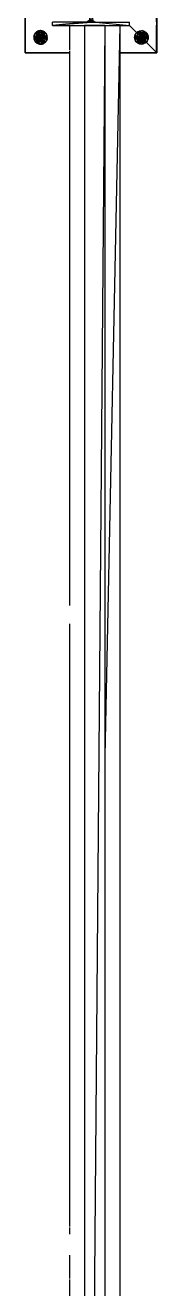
# Model space of a CAD drawing. Header units: millimetres. Extents: x -107267 to 109426, y -98906 to 83910.
# Drawn here: x 55228 to 55488, y -15166 to -12661 of the extents above; entities that cross this region are included whole.
import ezdxf

# ---------------------------------------------------------------- set-up
doc = ezdxf.new("R2010")
doc.units = ezdxf.units.MM
doc.layers.add('Top (Plan) View-000-CHÃO', color=254, linetype='Continuous')

# ---------------------------------------------------------------- blocks, each defined once
blk = doc.blocks.new('*U44')
at = {"layer": 'Top (Plan) View-000-CHÃO', "color": 0, "linetype": 'ByBlock', "lineweight": -2}
for p, q in [((154350.5, 148541.2), (154350.5, 143693.2)), ((154390.7, 148541.2), (154350.5, 143693.2)), ((154390.7, 148541.2), (154350.5, 148541.2)), ((154390.7, 148541.2), (154390.7, 143693.2))]:
    blk.add_line(p, q, dxfattribs=at)
blk = doc.blocks.new('*U72')
at = {"layer": 'Top (Plan) View-000-CHÃO', "color": 0, "linetype": 'ByBlock', "lineweight": -2}
for p, q in [((154250.2, 148519.9), (154250, 148518.1)), ((154250, 148518.1), (154250, 148516.3)), ((154252.4, 148517.2), (154250, 148518.1)), ((154252.4, 148517.2), (154250, 148516.3)), ((154250, 148516.3), (154250.2, 148514.5)), ((154250.7, 148521.6), (154250.2, 148519.9)), ((154252.4, 148517.2), (154250.2, 148519.9)), ((154252.4, 148517.2), (154250.2, 148514.5)), ((154250.2, 148514.5), (154250.7, 148512.8)), ((154251.4, 148523.3), (154250.7, 148521.6)), ((154252.4, 148517.2), (154250.7, 148521.6)), ((154252.4, 148517.2), (154250.7, 148512.8)), ((154250.7, 148512.8), (154251.4, 148511.1)), ((154257.9, 148526.7), (154251.4, 148523.3)), ((154252.3, 148524.8), (154251.4, 148523.3)), ((154252.4, 148517.2), (154251.4, 148523.3)), ((154252.4, 148517.2), (154251.4, 148511.1)), ((154251.4, 148511.1), (154252.3, 148509.6)), ((154257.9, 148507.7), (154251.4, 148511.1)), ((154257.9, 148526.7), (154252.3, 148524.8)), ((154253.4, 148526.3), (154252.3, 148524.8)), ((154252.3, 148509.6), (154253.4, 148508.1)), ((154257.9, 148507.7), (154252.3, 148509.6)), ((154257.9, 148526.7), (154252.4, 148517.2)), ((154252.4, 148517.2), (154257.9, 148520.2)), ((154252.4, 148517.2), (154257.4, 148519.1)), ((154252.4, 148517.2), (154257.1, 148518)), ((154252.4, 148517.2), (154257.1, 148516.7)), ((154252.4, 148517.2), (154257.3, 148515.6)), ((154252.4, 148517.2), (154257.7, 148514.4)), ((154252.4, 148517.2), (154258.3, 148513.4)), ((154257.9, 148507.7), (154252.4, 148517.2)), ((154254.7, 148527.5), (154253.4, 148526.3)), ((154257.9, 148526.7), (154253.4, 148526.3)), ((154256.2, 148528.6), (154254.7, 148527.5)), ((154257.9, 148526.7), (154254.7, 148527.5)), ((154257.8, 148529.4), (154256.2, 148528.6)), ((154257.9, 148526.7), (154256.2, 148528.6)), ((154257.1, 148518), (154257.2, 148518.3)), ((154257.1, 148517.9), (154257.1, 148518)), ((154257.1, 148516.7), (154257.1, 148517)), ((154257.1, 148516.7), (154257.1, 148516.7)), ((154257.3, 148515.4), (154257.3, 148515.6)), ((154257.3, 148515.6), (154257.3, 148515.6)), ((154257.4, 148519.1), (154257.5, 148519.4)), ((154257.4, 148519), (154257.4, 148519.1)), ((154257.7, 148514.4), (154257.7, 148514.5)), ((154257.9, 148514.2), (154257.7, 148514.4)), ((154259.4, 148530.1), (154257.8, 148529.4)), ((154257.9, 148526.7), (154257.8, 148529.4)), ((154257.8, 148520.1), (154257.9, 148520.2)), ((154257.9, 148526.7), (154263, 148530.7)), ((154257.9, 148526.7), (154261.2, 148530.5)), ((154257.9, 148526.7), (154259.4, 148530.1)), ((154268.9, 148526.7), (154257.9, 148526.7)), ((154257.9, 148526.7), (154263.9, 148523.5)), ((154257.9, 148526.7), (154262.7, 148523.5)), ((154257.9, 148526.7), (154261.5, 148523.2)), ((154257.9, 148526.7), (154260.4, 148522.8)), ((154257.9, 148526.7), (154259.4, 148522.1)), ((154257.9, 148526.7), (154258.5, 148521.2)), ((154257.9, 148526.7), (154257.9, 148520.2)), ((154257.9, 148520.2), (154258, 148520.4)), ((154257.9, 148507.7), (154258.3, 148513.4)), ((154257.9, 148507.7), (154259.2, 148512.5)), ((154257.9, 148507.7), (154260.1, 148511.8)), ((154257.9, 148507.7), (154261.2, 148511.2)), ((154257.9, 148507.7), (154262.4, 148510.9)), ((154257.9, 148507.7), (154263.6, 148510.8)), ((154258.3, 148513.4), (154258.3, 148513.5)), ((154258.6, 148513.2), (154258.3, 148513.4)), ((154258.4, 148521), (154258.5, 148521.2)), ((154258.5, 148521.2), (154258.7, 148521.4)), ((154259.2, 148512.5), (154259, 148512.6)), ((154259.2, 148521.9), (154259.4, 148522.1)), ((154259.4, 148512.3), (154259.2, 148512.5)), ((154261.2, 148530.5), (154259.4, 148530.1)), ((154259.4, 148522.1), (154259.5, 148522.2)), ((154260.1, 148511.8), (154259.9, 148511.9)), ((154260.1, 148522.6), (154260.4, 148522.8)), ((154260.3, 148511.7), (154260.1, 148511.8)), ((154260.4, 148522.8), (154260.5, 148522.8)), ((154261.2, 148511.2), (154261, 148511.4)), ((154263, 148530.7), (154261.2, 148530.5)), ((154261.4, 148511.2), (154261.2, 148511.2)), ((154261.3, 148523.2), (154261.5, 148523.2)), ((154261.5, 148523.2), (154261.5, 148523.3)), ((154262.4, 148510.9), (154262.1, 148511)), ((154262.5, 148510.9), (154262.4, 148510.9)), ((154262.7, 148523.5), (154262.7, 148523.5)), ((154262.7, 148523.5), (154262.9, 148523.5)), ((154264.8, 148530.6), (154263, 148530.7)), ((154268.9, 148526.7), (154263, 148530.7)), ((154263.6, 148510.8), (154263.3, 148510.9)), ((154263.6, 148510.9), (154263.6, 148510.8)), ((154268.9, 148507.7), (154263.6, 148510.8)), ((154263.8, 148523.5), (154263.9, 148523.5)), ((154268.9, 148526.7), (154263.9, 148523.5)), ((154263.9, 148523.5), (154264.2, 148523.5)), ((154266.6, 148530.3), (154264.8, 148530.6)), ((154268.9, 148526.7), (154264.8, 148530.6)), ((154264.8, 148511), (154264.8, 148511)), ((154264.8, 148511), (154264.8, 148511)), ((154268.9, 148507.7), (154264.8, 148511)), ((154264.9, 148523.4), (154265.1, 148523.3)), ((154268.9, 148526.7), (154265.1, 148523.3)), ((154265.1, 148523.3), (154265.4, 148523.2)), ((154266.2, 148511.5), (154265.9, 148511.4)), ((154265.9, 148511.4), (154265.9, 148511.3)), ((154268.9, 148507.7), (154265.9, 148511.4)), ((154266, 148523), (154266.2, 148522.9)), ((154268.9, 148526.7), (154266.2, 148522.9)), ((154266.2, 148522.9), (154266.4, 148522.8)), ((154268.3, 148529.8), (154266.6, 148530.3)), ((154268.9, 148526.7), (154266.6, 148530.3)), ((154267, 148511.9), (154266.9, 148511.9)), ((154267, 148522.4), (154267.2, 148522.3)), ((154267.2, 148512.1), (154267, 148511.9)), ((154268.9, 148507.7), (154267, 148511.9)), ((154268.9, 148526.7), (154267.2, 148522.3)), ((154267.2, 148522.3), (154267.4, 148522.1)), ((154267.9, 148512.7), (154267.8, 148512.6)), ((154267.9, 148521.7), (154268.1, 148521.5)), ((154268.1, 148512.9), (154267.9, 148512.7)), ((154268.9, 148507.7), (154267.9, 148512.7)), ((154268.9, 148526.7), (154268.1, 148521.5)), ((154268.1, 148521.5), (154268.2, 148521.3)), ((154269.9, 148529), (154268.3, 148529.8)), ((154268.9, 148526.7), (154268.3, 148529.8)), ((154268.7, 148513.6), (154268.5, 148513.5)), ((154268.7, 148520.7), (154268.9, 148520.5)), ((154274.4, 148517.2), (154268.7, 148513.6)), ((154268.7, 148513.6), (154268.8, 148513.8)), ((154268.9, 148507.7), (154268.7, 148513.6)), ((154268.9, 148526.7), (154269.9, 148529)), ((154268.9, 148526.7), (154271.4, 148528.1)), ((154268.9, 148526.7), (154272.8, 148526.9)), ((154274.4, 148517.2), (154268.9, 148526.7)), ((154268.9, 148526.7), (154268.9, 148520.5)), ((154268.9, 148526.7), (154274, 148525.6)), ((154268.9, 148526.7), (154275.1, 148524.1)), ((154268.9, 148520.5), (154268.9, 148520.4)), ((154274.4, 148517.2), (154268.9, 148520.5)), ((154274.4, 148517.2), (154268.9, 148507.7)), ((154268.9, 148507.7), (154275.1, 148510.3)), ((154269.1, 148514.5), (154269.3, 148514.7)), ((154269.3, 148519.6), (154269.4, 148519.4)), ((154274.4, 148517.2), (154269.3, 148514.7)), ((154269.3, 148514.9), (154269.3, 148514.7)), ((154269.4, 148519.4), (154269.4, 148519.4)), ((154274.4, 148517.2), (154269.4, 148519.4)), ((154269.6, 148515.8), (154269.5, 148515.6)), ((154274.4, 148517.2), (154269.6, 148515.8)), ((154269.7, 148516), (154269.6, 148515.8)), ((154269.7, 148518.3), (154269.7, 148518.2)), ((154269.7, 148518.2), (154269.7, 148518.2)), ((154274.4, 148517.2), (154269.7, 148518.2)), ((154269.8, 148517), (154269.7, 148516.8)), ((154274.4, 148517.2), (154269.8, 148517)), ((154269.8, 148517.1), (154269.8, 148517)), ((154271.4, 148528.1), (154269.9, 148529)), ((154272.8, 148526.9), (154271.4, 148528.1)), ((154274, 148525.6), (154272.8, 148526.9)), ((154275.1, 148524.1), (154274, 148525.6)), ((154274, 148508.8), (154275.1, 148510.3)), ((154274.4, 148517.2), (154275.1, 148524.1)), ((154274.4, 148517.2), (154275.9, 148522.5)), ((154274.4, 148517.2), (154276.5, 148520.8)), ((154274.4, 148517.2), (154276.8, 148519)), ((154274.4, 148517.2), (154276.5, 148513.6)), ((154274.4, 148517.2), (154275.9, 148511.9)), ((154274.4, 148517.2), (154275.1, 148510.3)), ((154274.4, 148517.2), (154276.9, 148517.2)), ((154274.4, 148517.2), (154276.8, 148515.4)), ((154275.9, 148522.5), (154275.1, 148524.1)), ((154275.1, 148510.3), (154275.9, 148511.9)), ((154276.5, 148520.8), (154275.9, 148522.5)), ((154276.5, 148513.6), (154275.9, 148511.9)), ((154276.8, 148519), (154276.5, 148520.8)), ((154276.5, 148513.6), (154276.8, 148515.4)), ((154276.9, 148517.2), (154276.8, 148519)), ((154276.8, 148515.4), (154276.9, 148517.2)), ((154253.4, 148508.1), (154254.7, 148506.9)), ((154257.9, 148507.7), (154253.4, 148508.1)), ((154257.9, 148507.7), (154254.7, 148506.9)), ((154254.7, 148506.9), (154256.2, 148505.8)), ((154257.9, 148507.7), (154256.2, 148505.8)), ((154256.2, 148505.8), (154257.8, 148505)), ((154257.9, 148507.7), (154257.8, 148505)), ((154257.8, 148505), (154259.4, 148504.3)), ((154268.9, 148507.7), (154257.9, 148507.7)), ((154257.9, 148507.7), (154263, 148503.7)), ((154257.9, 148507.7), (154261.2, 148503.9)), ((154257.9, 148507.7), (154259.4, 148504.3)), ((154259.4, 148504.3), (154261.2, 148503.9)), ((154261.2, 148503.9), (154263, 148503.7)), ((154268.9, 148507.7), (154263, 148503.7)), ((154263, 148503.7), (154264.8, 148503.8)), ((154268.9, 148507.7), (154264.8, 148503.8)), ((154264.8, 148503.8), (154266.6, 148504.1)), ((154268.9, 148507.7), (154266.6, 148504.1)), ((154266.6, 148504.1), (154268.3, 148504.6)), ((154268.9, 148507.7), (154268.3, 148504.6)), ((154268.3, 148504.6), (154269.9, 148505.4)), ((154268.9, 148507.7), (154274, 148508.8)), ((154268.9, 148507.7), (154272.8, 148507.5)), ((154268.9, 148507.7), (154271.4, 148506.3)), ((154268.9, 148507.7), (154269.9, 148505.4)), ((154269.9, 148505.4), (154271.4, 148506.3)), ((154271.4, 148506.3), (154272.8, 148507.5)), ((154272.8, 148507.5), (154274, 148508.8))]:
    blk.add_line(p, q, dxfattribs=at)
blk = doc.blocks.new('*U73')
at = {"layer": 'Top (Plan) View-000-CHÃO', "color": 0, "linetype": 'ByBlock', "lineweight": -2}
for p, q in [((154257.1, 148517.7), (154257.3, 148518.8)), ((154257.3, 148518.8), (154257.1, 148516.7)), ((154257.1, 148517.7), (154257.1, 148517.8)), ((154257.1, 148517.7), (154257.1, 148516.7)), ((154257.1, 148517.7), (154257.1, 148517.7)), ((154257.1, 148516.7), (154257.3, 148515.6)), ((154257.1, 148516.7), (154257.1, 148516.6)), ((154257.1, 148516.7), (154257.1, 148516.7)), ((154257.3, 148518.8), (154257.6, 148519.8)), ((154257.3, 148515.6), (154257.6, 148519.8)), ((154257.3, 148518.8), (154257.3, 148518.8)), ((154257.3, 148518.8), (154257.3, 148518.8)), ((154257.3, 148518.8), (154257.3, 148515.6)), ((154257.3, 148515.6), (154257.6, 148514.6)), ((154257.3, 148515.6), (154257.3, 148515.6)), ((154257.3, 148515.6), (154257.3, 148515.5)), ((154257.3, 148515.6), (154257.3, 148515.6)), ((154257.6, 148519.8), (154258.2, 148520.8)), ((154257.6, 148514.6), (154258.2, 148520.8)), ((154257.6, 148519.8), (154257.6, 148519.8)), ((154257.6, 148519.8), (154257.7, 148519.8)), ((154257.6, 148519.8), (154257.6, 148514.6)), ((154257.6, 148514.6), (154258.2, 148513.6)), ((154257.6, 148514.6), (154257.7, 148514.6)), ((154257.6, 148514.6), (154257.6, 148514.6)), ((154258.2, 148513.6), (154263.7, 148523.5)), ((154258.2, 148513.6), (154262.6, 148523.5)), ((154258.2, 148513.6), (154264.8, 148523.4)), ((154258.2, 148513.6), (154261.6, 148523.3)), ((154258.2, 148513.6), (154265.8, 148523.1)), ((154258.2, 148513.6), (154260.6, 148522.9)), ((154258.2, 148513.6), (154266.8, 148522.6)), ((154258.2, 148513.6), (154259.7, 148522.3)), ((154258.2, 148513.6), (154267.6, 148522)), ((154258.2, 148520.8), (154258.9, 148521.6)), ((154258.2, 148513.6), (154258.9, 148521.6)), ((154258.2, 148513.6), (154268.4, 148521.2)), ((154258.2, 148520.8), (154258.2, 148520.7)), ((154258.2, 148520.8), (154258.2, 148520.8)), ((154258.2, 148520.8), (154258.2, 148513.6)), ((154258.2, 148513.6), (154269, 148520.3)), ((154258.2, 148513.6), (154269.4, 148519.3)), ((154258.2, 148513.6), (154269.7, 148518.3)), ((154258.2, 148513.6), (154269.8, 148517.2)), ((154258.2, 148513.6), (154269.7, 148516.1)), ((154258.2, 148513.6), (154269.4, 148515.1)), ((154258.2, 148513.6), (154269, 148514.1)), ((154258.2, 148513.6), (154258.2, 148513.7)), ((154258.2, 148513.6), (154258.9, 148512.8)), ((154258.2, 148513.6), (154258.2, 148513.6)), ((154258.2, 148513.6), (154268.4, 148513.2)), ((154258.9, 148521.6), (154258.8, 148521.6)), ((154258.9, 148512.8), (154258.8, 148512.8)), ((154258.9, 148521.6), (154259.7, 148522.3)), ((154258.9, 148521.6), (154258.9, 148521.6)), ((154268.4, 148513.2), (154258.9, 148512.8)), ((154258.9, 148512.8), (154259.7, 148512.1)), ((154258.9, 148512.8), (154258.9, 148512.8)), ((154258.9, 148512.8), (154267.6, 148512.4)), ((154259.7, 148522.3), (154259.6, 148522.3)), ((154259.7, 148512.1), (154259.6, 148512.1)), ((154259.7, 148522.3), (154260.6, 148522.9)), ((154259.7, 148522.3), (154259.7, 148522.3)), ((154267.6, 148512.4), (154259.7, 148512.1)), ((154259.7, 148512.1), (154260.6, 148511.5)), ((154259.7, 148512.1), (154259.7, 148512.1)), ((154259.7, 148512.1), (154266.8, 148511.8)), ((154260.6, 148522.9), (154261.6, 148523.3)), ((154260.6, 148522.9), (154260.6, 148522.9)), ((154260.6, 148522.9), (154260.6, 148522.9)), ((154266.8, 148511.8), (154260.6, 148511.5)), ((154260.6, 148511.5), (154261.6, 148511.1)), ((154260.6, 148511.5), (154260.6, 148511.5)), ((154260.6, 148511.5), (154260.6, 148511.5)), ((154260.6, 148511.5), (154265.8, 148511.3)), ((154261.6, 148523.3), (154261.5, 148523.3)), ((154261.5, 148523.3), (154261.5, 148523.2)), ((154261.6, 148511.1), (154261.5, 148511.1)), ((154261.6, 148523.3), (154262.6, 148523.5)), ((154261.6, 148523.3), (154261.6, 148523.3)), ((154265.8, 148511.3), (154261.6, 148511.1)), ((154261.6, 148511.1), (154262.6, 148510.9)), ((154261.6, 148511.1), (154261.6, 148511.1)), ((154261.6, 148511.1), (154264.8, 148511)), ((154262.6, 148523.5), (154262.6, 148523.5)), ((154262.6, 148523.5), (154262.7, 148523.5)), ((154262.6, 148523.5), (154263.7, 148523.5)), ((154264.8, 148511), (154262.6, 148510.9)), ((154262.6, 148510.9), (154263.7, 148510.9)), ((154262.6, 148510.9), (154262.7, 148510.9)), ((154262.6, 148510.9), (154262.6, 148510.9)), ((154262.7, 148523.5), (154262.7, 148523.5)), ((154263.7, 148523.5), (154263.7, 148523.5)), ((154263.7, 148523.5), (154263.7, 148523.5)), ((154263.7, 148523.5), (154264.8, 148523.4)), ((154264.8, 148511), (154263.7, 148510.9)), ((154263.7, 148510.9), (154263.7, 148510.9)), ((154263.7, 148510.9), (154263.7, 148510.9)), ((154264.8, 148523.4), (154264.7, 148523.4)), ((154264.8, 148511), (154264.7, 148511)), ((154264.8, 148523.4), (154264.8, 148523.4)), ((154264.8, 148523.4), (154265.8, 148523.1)), ((154265.8, 148511.3), (154264.8, 148511)), ((154264.8, 148511), (154264.8, 148511)), ((154265.8, 148523.1), (154265.8, 148523.1)), ((154265.8, 148523.1), (154265.8, 148523.1)), ((154265.8, 148523.1), (154266.8, 148522.6)), ((154266.8, 148511.8), (154265.8, 148511.3)), ((154265.8, 148511.3), (154265.8, 148511.3)), ((154265.8, 148511.3), (154265.8, 148511.3)), ((154266.8, 148522.6), (154266.7, 148522.6)), ((154266.8, 148511.8), (154266.7, 148511.8)), ((154266.8, 148522.6), (154266.8, 148522.6)), ((154266.8, 148522.6), (154267.6, 148522)), ((154267.6, 148512.4), (154266.8, 148511.8)), ((154266.8, 148511.8), (154266.8, 148511.8)), ((154267.6, 148522), (154267.6, 148522)), ((154267.7, 148521.9), (154267.6, 148522)), ((154267.6, 148522), (154268.4, 148521.2)), ((154268.4, 148513.2), (154267.6, 148512.4)), ((154267.6, 148512.4), (154267.7, 148512.4)), ((154267.6, 148512.4), (154267.6, 148512.4)), ((154268.4, 148521.2), (154268.4, 148521.2)), ((154268.4, 148521.2), (154268.4, 148521.2)), ((154268.4, 148521.2), (154269, 148520.3)), ((154269, 148514.1), (154268.4, 148513.2)), ((154268.4, 148513.2), (154268.4, 148513.2)), ((154268.4, 148513.2), (154268.4, 148513.2)), ((154269, 148520.3), (154269, 148520.3)), ((154269, 148520.3), (154269, 148520.3)), ((154269, 148520.3), (154269.4, 148519.3)), ((154269.4, 148515.1), (154269, 148514.1)), ((154269, 148514.1), (154269, 148514.1)), ((154269, 148514.1), (154269, 148514.1)), ((154269.4, 148519.3), (154269.4, 148519.3)), ((154269.4, 148519.3), (154269.4, 148519.3)), ((154269.4, 148519.3), (154269.7, 148518.3)), ((154269.7, 148516.1), (154269.4, 148515.1)), ((154269.4, 148515.1), (154269.4, 148515.1)), ((154269.4, 148515.1), (154269.4, 148515.1)), ((154269.7, 148518.3), (154269.7, 148518.3)), ((154269.7, 148518.2), (154269.7, 148518.3)), ((154269.7, 148518.3), (154269.8, 148517.2)), ((154269.8, 148517.2), (154269.7, 148516.1)), ((154269.7, 148516.2), (154269.7, 148516.1)), ((154269.7, 148516.1), (154269.7, 148516.1)), ((154269.8, 148517.2), (154269.8, 148517.2)), ((154269.8, 148517.2), (154269.8, 148517.2))]:
    blk.add_line(p, q, dxfattribs=at)
blk = doc.blocks.new('*U76')
at = {"layer": 'Top (Plan) View-000-CHÃO', "color": 0, "linetype": 'ByBlock', "lineweight": -2}
for p, q in [((154449.9, 148517.2), (154450.1, 148519)), ((154450.1, 148515.4), (154449.9, 148517.2)), ((154452.4, 148517.2), (154449.9, 148517.2)), ((154450.1, 148519), (154450.4, 148520.8)), ((154452.4, 148517.2), (154450.1, 148519)), ((154452.4, 148517.2), (154450.1, 148515.4)), ((154450.4, 148513.6), (154450.1, 148515.4)), ((154450.4, 148520.8), (154451, 148522.5)), ((154452.4, 148517.2), (154450.4, 148520.8)), ((154452.4, 148517.2), (154450.4, 148513.6)), ((154450.4, 148513.6), (154451, 148511.9)), ((154451, 148522.5), (154451.8, 148524.1)), ((154452.4, 148517.2), (154451, 148522.5)), ((154452.4, 148517.2), (154451, 148511.9)), ((154451.8, 148510.3), (154451, 148511.9)), ((154457.9, 148526.7), (154451.8, 148524.1)), ((154451.8, 148524.1), (154452.8, 148525.6)), ((154452.4, 148517.2), (154451.8, 148524.1)), ((154452.4, 148517.2), (154451.8, 148510.3)), ((154452.8, 148508.8), (154451.8, 148510.3)), ((154457.9, 148507.7), (154451.8, 148510.3)), ((154452.4, 148517.2), (154457.9, 148526.7)), ((154452.4, 148517.2), (154458, 148520.5)), ((154452.4, 148517.2), (154457.5, 148519.4)), ((154452.4, 148517.2), (154457.2, 148518.2)), ((154452.4, 148517.2), (154457.6, 148514.7)), ((154452.4, 148517.2), (154458.2, 148513.6)), ((154452.4, 148517.2), (154457.2, 148515.8)), ((154452.4, 148517.2), (154457.1, 148517)), ((154452.4, 148517.2), (154457.9, 148507.7)), ((154452.4, 148517.2), (154452.4, 148517.2)), ((154452.8, 148525.6), (154454.1, 148526.9)), ((154457.9, 148526.7), (154452.8, 148525.6)), ((154454.1, 148526.9), (154455.4, 148528.1)), ((154457.9, 148526.7), (154454.1, 148526.9)), ((154455.4, 148528.1), (154456.9, 148529)), ((154457.9, 148526.7), (154455.4, 148528.1)), ((154456.9, 148529), (154458.6, 148529.8)), ((154457.9, 148526.7), (154456.9, 148529)), ((154457.1, 148517.1), (154457.1, 148517)), ((154457.1, 148517), (154457.1, 148516.7)), ((154457.2, 148518.2), (154457.2, 148518.2)), ((154457.2, 148518.2), (154457.2, 148518.2)), ((154457.2, 148516), (154457.2, 148515.8)), ((154457.2, 148515.8), (154457.3, 148515.6)), ((154457.6, 148519.6), (154457.5, 148519.4)), ((154457.5, 148519.4), (154457.5, 148519.4)), ((154457.5, 148514.9), (154457.6, 148514.7)), ((154457.7, 148514.5), (154457.6, 148514.7)), ((154457.9, 148526.7), (154463.9, 148530.7)), ((154457.9, 148526.7), (154462.1, 148530.6)), ((154457.9, 148526.7), (154460.3, 148530.3)), ((154457.9, 148526.7), (154458.6, 148529.8)), ((154457.9, 148526.7), (154458, 148520.5)), ((154457.9, 148526.7), (154458.7, 148521.5)), ((154457.9, 148526.7), (154459.6, 148522.3)), ((154457.9, 148526.7), (154460.7, 148522.9)), ((154457.9, 148526.7), (154461.8, 148523.3)), ((154457.9, 148526.7), (154463, 148523.5)), ((154457.9, 148526.7), (154468.9, 148526.7)), ((154457.9, 148526.7), (154457.9, 148526.7)), ((154457.9, 148507.7), (154458.2, 148513.6)), ((154457.9, 148507.7), (154458.9, 148512.7)), ((154457.9, 148507.7), (154459.9, 148511.9)), ((154457.9, 148507.7), (154460.9, 148511.4)), ((154457.9, 148507.7), (154462.1, 148511)), ((154457.9, 148507.7), (154463.3, 148510.8)), ((154458.2, 148520.7), (154458, 148520.5)), ((154458, 148520.5), (154458, 148520.4)), ((154458.2, 148513.6), (154458.1, 148513.8)), ((154458.2, 148513.6), (154458.3, 148513.5)), ((154458.3, 148526.7), (154458.3, 148526.7)), ((154458.6, 148529.8), (154460.3, 148530.3)), ((154458.7, 148521.5), (154458.6, 148521.3)), ((154458.9, 148521.7), (154458.7, 148521.5)), ((154458.8, 148512.9), (154458.9, 148512.7)), ((154458.9, 148512.7), (154459.1, 148512.6)), ((154458.9, 148512.7), (154458.9, 148512.7)), ((154459.5, 148526.7), (154459.5, 148526.7)), ((154459.6, 148522.3), (154459.5, 148522.1)), ((154459.8, 148522.4), (154459.6, 148522.3)), ((154459.6, 148512.1), (154459.9, 148511.9)), ((154459.9, 148511.9), (154460, 148511.9)), ((154459.9, 148511.9), (154460, 148511.9)), ((154460, 148511.9), (154459.9, 148511.9)), ((154460.1, 148526.7), (154460.1, 148526.7)), ((154460.3, 148530.3), (154462.1, 148530.6)), ((154460.7, 148522.9), (154460.4, 148522.8)), ((154460.8, 148523), (154460.7, 148522.9)), ((154460.7, 148511.5), (154460.9, 148511.4)), ((154460.7, 148511.5), (154460.9, 148511.4)), ((154460.9, 148511.4), (154460.7, 148511.5)), ((154460.9, 148511.4), (154461, 148511.3)), ((154460.9, 148511.4), (154461, 148511.3)), ((154461, 148511.3), (154460.9, 148511.4)), ((154460.9, 148511.4), (154460.9, 148511.4)), ((154461.1, 148526.7), (154461.1, 148526.7)), ((154461.8, 148523.3), (154461.5, 148523.2)), ((154461.9, 148523.3), (154461.8, 148523.3)), ((154462.1, 148530.6), (154463.9, 148530.7)), ((154462.1, 148511), (154462.1, 148511)), ((154462.1, 148511), (154462.1, 148511)), ((154462.1, 148511), (154462.1, 148511)), ((154462.1, 148511), (154462.1, 148511)), ((154462.1, 148511), (154462.1, 148511)), ((154462.1, 148511), (154462.1, 148511)), ((154462.1, 148511), (154462.1, 148511)), ((154462.6, 148526.7), (154462.6, 148526.7)), ((154463, 148523.5), (154462.7, 148523.5)), ((154468.9, 148526.7), (154463, 148523.5)), ((154463.1, 148523.5), (154463, 148523.5)), ((154463.2, 148510.8), (154463.3, 148510.8)), ((154463.2, 148510.8), (154463.3, 148510.8)), ((154463.3, 148510.8), (154463.2, 148510.8)), ((154463.3, 148510.8), (154463.6, 148510.9)), ((154463.3, 148510.8), (154463.5, 148510.9)), ((154463.5, 148510.9), (154463.3, 148510.8)), ((154463.3, 148510.8), (154463.3, 148510.8)), ((154468.9, 148507.7), (154463.3, 148510.8)), ((154463.4, 148526.7), (154463.4, 148526.7)), ((154463.9, 148530.7), (154465.7, 148530.5)), ((154468.9, 148526.7), (154463.9, 148530.7)), ((154464.2, 148523.5), (154464, 148523.5)), ((154468.9, 148526.7), (154464.2, 148523.5)), ((154464.2, 148523.5), (154464.2, 148523.5)), ((154464.4, 148510.9), (154464.5, 148510.9)), ((154464.4, 148510.9), (154464.5, 148510.9)), ((154464.5, 148510.9), (154464.4, 148510.9)), ((154464.5, 148510.9), (154464.8, 148511)), ((154464.5, 148510.9), (154464.8, 148511)), ((154464.8, 148511), (154464.5, 148510.9)), ((154464.5, 148510.9), (154464.5, 148510.9)), ((154468.9, 148507.7), (154464.5, 148510.9)), ((154464.9, 148526.7), (154464.9, 148526.7)), ((154465.4, 148523.2), (154465.3, 148523.2)), ((154468.9, 148526.7), (154465.4, 148523.2)), ((154465.6, 148523.2), (154465.4, 148523.2)), ((154465.5, 148511.2), (154465.7, 148511.2)), ((154465.5, 148511.2), (154465.7, 148511.2)), ((154465.7, 148511.2), (154465.5, 148511.2)), ((154465.7, 148530.5), (154467.4, 148530.1)), ((154468.9, 148526.7), (154465.7, 148530.5)), ((154465.9, 148511.4), (154465.7, 148511.2)), ((154465.9, 148511.4), (154465.7, 148511.2)), ((154465.7, 148511.2), (154465.9, 148511.4)), ((154465.7, 148511.2), (154465.7, 148511.2)), ((154468.9, 148507.7), (154465.7, 148511.2)), ((154466.4, 148526.7), (154466.4, 148526.7)), ((154466.5, 148522.8), (154466.4, 148522.8)), ((154468.9, 148526.7), (154466.5, 148522.8)), ((154466.7, 148522.6), (154466.5, 148522.8)), ((154466.7, 148511.8), (154466.5, 148511.7)), ((154466.5, 148511.7), (154466.7, 148511.8)), ((154466.7, 148511.8), (154466.6, 148511.7)), ((154466.7, 148511.8), (154466.9, 148511.9)), ((154468.9, 148507.7), (154466.7, 148511.8)), ((154467.4, 148530.1), (154469.1, 148529.4)), ((154468.9, 148526.7), (154467.4, 148530.1)), ((154467.5, 148522.1), (154467.4, 148522.2)), ((154467.5, 148526.7), (154467.5, 148526.7)), ((154468.9, 148526.7), (154467.5, 148522.1)), ((154467.7, 148521.9), (154467.5, 148522.1)), ((154467.5, 148512.3), (154467.7, 148512.5)), ((154467.7, 148512.5), (154467.8, 148512.6)), ((154468.9, 148507.7), (154467.7, 148512.5)), ((154468, 148526.7), (154468, 148526.7)), ((154468.3, 148521.2), (154468.2, 148521.4)), ((154468.9, 148526.7), (154468.3, 148521.2)), ((154468.5, 148521), (154468.3, 148521.2)), ((154468.3, 148513.2), (154468.5, 148513.4)), ((154474.4, 148517.2), (154468.5, 148513.4)), ((154468.5, 148513.4), (154468.6, 148513.5)), ((154468.9, 148507.7), (154468.5, 148513.4)), ((154468.9, 148526.7), (154469.1, 148529.4)), ((154468.9, 148526.7), (154470.7, 148528.6)), ((154468.9, 148526.7), (154472.2, 148527.5)), ((154468.9, 148526.7), (154469, 148520.2)), ((154468.9, 148526.7), (154474.4, 148517.2)), ((154468.9, 148526.7), (154475.5, 148523.3)), ((154468.9, 148526.7), (154474.6, 148524.8)), ((154468.9, 148526.7), (154473.4, 148526.2)), ((154469, 148520.2), (154468.9, 148520.4)), ((154468.9, 148507.7), (154474.4, 148517.2)), ((154468.9, 148507.7), (154475.5, 148511.1)), ((154468.9, 148507.7), (154474.6, 148509.6)), ((154469.1, 148520), (154469, 148520.2)), ((154474.4, 148517.2), (154469, 148520.2)), ((154469, 148514.2), (154469.1, 148514.4)), ((154469.1, 148529.4), (154470.7, 148528.6)), ((154474.4, 148517.2), (154469.1, 148514.4)), ((154469.1, 148514.4), (154469.2, 148514.5)), ((154469.5, 148519.1), (154469.4, 148519.4)), ((154469.5, 148519), (154469.5, 148519.1)), ((154474.4, 148517.2), (154469.5, 148519.1)), ((154469.5, 148515.4), (154469.6, 148515.6)), ((154474.4, 148517.2), (154469.6, 148515.6)), ((154469.6, 148515.6), (154469.6, 148515.6)), ((154469.7, 148517.9), (154469.7, 148518.2)), ((154469.7, 148517.9), (154469.7, 148517.9)), ((154474.4, 148517.2), (154469.7, 148517.9)), ((154474.4, 148517.2), (154469.8, 148516.7)), ((154469.8, 148516.7), (154469.8, 148517)), ((154469.8, 148516.7), (154469.8, 148516.7)), ((154470.7, 148528.6), (154472.2, 148527.5)), ((154472.2, 148527.5), (154473.4, 148526.2)), ((154473.4, 148526.2), (154474.6, 148524.8)), ((154474.6, 148509.6), (154473.4, 148508.1)), ((154474.4, 148517.2), (154475.5, 148523.3)), ((154474.4, 148517.2), (154476.2, 148521.6)), ((154474.4, 148517.2), (154476.7, 148519.9)), ((154474.4, 148517.2), (154476.9, 148518.1)), ((154474.4, 148517.2), (154475.5, 148511.1)), ((154474.4, 148517.2), (154476.2, 148512.8)), ((154474.4, 148517.2), (154476.7, 148514.5)), ((154474.4, 148517.2), (154476.9, 148516.3)), ((154474.6, 148524.8), (154475.5, 148523.3)), ((154475.5, 148511.1), (154474.6, 148509.6)), ((154475.5, 148523.3), (154476.2, 148521.6)), ((154476.2, 148512.8), (154475.5, 148511.1)), ((154476.2, 148521.6), (154476.7, 148519.9)), ((154476.7, 148514.5), (154476.2, 148512.8)), ((154476.7, 148519.9), (154476.9, 148518.1)), ((154476.9, 148516.3), (154476.7, 148514.5)), ((154476.9, 148518.1), (154476.9, 148516.3)), ((154454.1, 148507.5), (154452.8, 148508.8)), ((154457.9, 148507.7), (154452.8, 148508.8)), ((154457.9, 148507.7), (154454.1, 148507.5)), ((154455.4, 148506.3), (154454.1, 148507.5)), ((154457.9, 148507.7), (154455.4, 148506.3)), ((154456.9, 148505.4), (154455.4, 148506.3)), ((154457.9, 148507.7), (154456.9, 148505.4)), ((154458.6, 148504.6), (154456.9, 148505.4)), ((154457.9, 148507.7), (154468.9, 148507.7)), ((154457.9, 148507.7), (154458.6, 148504.6)), ((154457.9, 148507.7), (154460.3, 148504.1)), ((154457.9, 148507.7), (154462.1, 148503.8)), ((154457.9, 148507.7), (154463.9, 148503.7)), ((154460.3, 148504.1), (154458.6, 148504.6)), ((154462.1, 148503.8), (154460.3, 148504.1)), ((154463.9, 148503.7), (154462.1, 148503.8)), ((154468.9, 148507.7), (154463.9, 148503.7)), ((154465.7, 148503.9), (154463.9, 148503.7)), ((154468.9, 148507.7), (154465.7, 148503.9)), ((154467.4, 148504.3), (154465.7, 148503.9)), ((154468.9, 148507.7), (154467.4, 148504.3)), ((154469.1, 148504.9), (154467.4, 148504.3)), ((154468.9, 148507.7), (154473.4, 148508.1)), ((154468.9, 148507.7), (154469.1, 148504.9)), ((154468.9, 148507.7), (154470.7, 148505.8)), ((154468.9, 148507.7), (154472.2, 148506.9)), ((154470.7, 148505.8), (154469.1, 148504.9)), ((154472.2, 148506.9), (154470.7, 148505.8)), ((154473.4, 148508.1), (154472.2, 148506.9))]:
    blk.add_line(p, q, dxfattribs=at)
blk = doc.blocks.new('*U77')
at = {"layer": 'Top (Plan) View-000-CHÃO', "color": 0, "linetype": 'ByBlock', "lineweight": -2}
for p, q in [((154457.2, 148518.3), (154457.1, 148517.2)), ((154457.1, 148517.2), (154457.1, 148517.2)), ((154457.1, 148517.2), (154457.1, 148517.2)), ((154457.1, 148517.2), (154457.2, 148516.1)), ((154468.7, 148513.6), (154457.1, 148517.2)), ((154457.4, 148519.3), (154457.2, 148518.3)), ((154457.2, 148518.3), (154457.2, 148518.3)), ((154457.2, 148518.2), (154457.2, 148518.3)), ((154468.7, 148513.6), (154457.2, 148518.3)), ((154457.2, 148516.1), (154457.2, 148516.1)), ((154457.2, 148516.1), (154457.2, 148516.1)), ((154457.2, 148516.1), (154457.4, 148515.1)), ((154468.7, 148513.6), (154457.2, 148516.1)), ((154457.9, 148520.3), (154457.4, 148519.3)), ((154457.5, 148519.3), (154457.4, 148519.3)), ((154457.4, 148519.3), (154457.4, 148519.3)), ((154468.7, 148513.6), (154457.4, 148519.3)), ((154457.4, 148515.1), (154457.4, 148515.1)), ((154457.5, 148515), (154457.4, 148515.1)), ((154457.4, 148515.1), (154457.9, 148514.1)), ((154468.7, 148513.6), (154457.4, 148515.1)), ((154458.5, 148521.2), (154457.9, 148520.3)), ((154457.9, 148520.3), (154457.9, 148520.3)), ((154457.9, 148520.3), (154457.9, 148520.3)), ((154468.7, 148513.6), (154457.9, 148520.3)), ((154457.9, 148514.1), (154457.9, 148514.1)), ((154457.9, 148514.1), (154457.9, 148514.1)), ((154457.9, 148514.1), (154458.5, 148513.2)), ((154468.7, 148513.6), (154457.9, 148514.1)), ((154459.2, 148522), (154458.5, 148521.2)), ((154458.5, 148521.2), (154458.5, 148521.2)), ((154458.5, 148521.2), (154458.5, 148521.2)), ((154468.7, 148513.6), (154458.5, 148521.2)), ((154468.7, 148513.6), (154458.5, 148513.2)), ((154458.5, 148513.2), (154458.5, 148513.2)), ((154458.5, 148513.2), (154458.5, 148513.2)), ((154458.5, 148513.2), (154459.2, 148512.4)), ((154458.5, 148513.2), (154468, 148512.8)), ((154460.1, 148522.6), (154459.2, 148522)), ((154459.3, 148522), (154459.2, 148522)), ((154459.2, 148521.9), (154459.2, 148522)), ((154468.7, 148513.6), (154459.2, 148522)), ((154468, 148512.8), (154459.2, 148512.4)), ((154459.2, 148512.4), (154459.2, 148512.4)), ((154459.2, 148512.4), (154459.3, 148512.4)), ((154459.2, 148512.4), (154460.1, 148511.8)), ((154459.2, 148512.4), (154467.2, 148512.1)), ((154461.1, 148523.1), (154460.1, 148522.6)), ((154460.1, 148522.6), (154460.1, 148522.6)), ((154460.1, 148522.6), (154460.1, 148522.6)), ((154468.7, 148513.6), (154460.1, 148522.6)), ((154467.2, 148512.1), (154460.1, 148511.8)), ((154460.1, 148511.8), (154460.1, 148511.8)), ((154460.1, 148511.8), (154460.1, 148511.8)), ((154460.1, 148511.8), (154461.1, 148511.3)), ((154460.1, 148511.8), (154466.3, 148511.5)), ((154461.1, 148523.1), (154461, 148523.1)), ((154461.1, 148511.3), (154461, 148511.3)), ((154462.1, 148523.4), (154461.1, 148523.1)), ((154461.1, 148523.1), (154461.1, 148523.1)), ((154468.7, 148513.6), (154461.1, 148523.1)), ((154466.3, 148511.5), (154461.1, 148511.3)), ((154461.1, 148511.3), (154461.1, 148511.3)), ((154461.1, 148511.3), (154462.1, 148511)), ((154461.1, 148511.3), (154465.3, 148511.1)), ((154463.2, 148523.5), (154462.1, 148523.4)), ((154462.1, 148523.4), (154462.1, 148523.4)), ((154462.1, 148523.4), (154462.1, 148523.4)), ((154468.7, 148513.6), (154462.1, 148523.4)), ((154465.3, 148511.1), (154462.1, 148511)), ((154462.1, 148511), (154462.1, 148511)), ((154462.1, 148511), (154462.1, 148511)), ((154462.1, 148511), (154463.2, 148510.8)), ((154462.1, 148511), (154464.2, 148510.9)), ((154463.2, 148523.5), (154463.1, 148523.5)), ((154463.2, 148510.8), (154463.1, 148510.8)), ((154464.2, 148523.5), (154463.2, 148523.5)), ((154463.2, 148523.5), (154463.2, 148523.5)), ((154468.7, 148513.6), (154463.2, 148523.5)), ((154464.2, 148510.9), (154463.2, 148510.8)), ((154463.2, 148510.8), (154463.2, 148510.8)), ((154465.3, 148523.3), (154464.2, 148523.5)), ((154464.2, 148523.5), (154464.3, 148523.5)), ((154464.2, 148523.5), (154464.2, 148523.5)), ((154464.2, 148523.5), (154464.2, 148523.5)), ((154468.7, 148513.6), (154464.2, 148523.5)), ((154465.3, 148511.1), (154464.2, 148510.9)), ((154464.2, 148510.9), (154464.2, 148510.9)), ((154464.2, 148510.9), (154464.3, 148510.9)), ((154466.3, 148522.9), (154465.3, 148523.3)), ((154465.3, 148523.3), (154465.3, 148523.3)), ((154465.3, 148523.3), (154465.3, 148523.3)), ((154468.7, 148513.6), (154465.3, 148523.3)), ((154465.3, 148523.2), (154465.4, 148523.2)), ((154466.3, 148511.5), (154465.3, 148511.1)), ((154465.3, 148511.1), (154465.3, 148511.1)), ((154465.3, 148511.1), (154465.3, 148511.1)), ((154467.2, 148522.3), (154466.3, 148522.9)), ((154466.3, 148522.9), (154466.3, 148522.8)), ((154466.3, 148522.9), (154466.3, 148522.9)), ((154468.7, 148513.6), (154466.3, 148522.9)), ((154467.2, 148512.1), (154466.3, 148511.5)), ((154466.3, 148511.5), (154466.3, 148511.5)), ((154466.3, 148511.5), (154466.3, 148511.5)), ((154468, 148521.6), (154467.2, 148522.3)), ((154467.2, 148522.3), (154467.2, 148522.3)), ((154467.2, 148522.3), (154467.2, 148522.3)), ((154468.7, 148513.6), (154467.2, 148522.3)), ((154468, 148512.8), (154467.2, 148512.1)), ((154467.2, 148512.1), (154467.2, 148512.1)), ((154467.2, 148512.1), (154467.2, 148512.1)), ((154468.7, 148520.7), (154468, 148521.6)), ((154468, 148521.6), (154468, 148521.6)), ((154468, 148521.6), (154468, 148521.6)), ((154468.7, 148513.6), (154468, 148521.6)), ((154468.7, 148513.6), (154468, 148512.8)), ((154468, 148512.8), (154468, 148512.8)), ((154468, 148512.8), (154468, 148512.8)), ((154468.7, 148520.7), (154468.7, 148520.8)), ((154469.2, 148519.8), (154468.7, 148520.7)), ((154468.7, 148520.7), (154468.7, 148520.7)), ((154468.7, 148520.7), (154468.7, 148513.6)), ((154469.2, 148514.6), (154468.7, 148520.7)), ((154469.2, 148514.6), (154468.7, 148513.6)), ((154468.7, 148513.6), (154468.7, 148513.7)), ((154468.7, 148513.6), (154468.7, 148513.6)), ((154469.6, 148518.8), (154469.2, 148519.8)), ((154469.2, 148519.8), (154469.2, 148519.8)), ((154469.2, 148519.8), (154469.2, 148519.8)), ((154469.2, 148519.8), (154469.2, 148514.6)), ((154469.6, 148515.6), (154469.2, 148519.8)), ((154469.6, 148515.6), (154469.2, 148514.6)), ((154469.2, 148514.6), (154469.2, 148514.6)), ((154469.2, 148514.6), (154469.2, 148514.6)), ((154469.8, 148517.7), (154469.6, 148518.8)), ((154469.6, 148518.8), (154469.6, 148518.8)), ((154469.6, 148518.8), (154469.6, 148518.8)), ((154469.6, 148518.8), (154469.6, 148515.6)), ((154469.6, 148518.8), (154469.8, 148516.7)), ((154469.8, 148516.7), (154469.6, 148515.6)), ((154469.6, 148515.6), (154469.6, 148515.6)), ((154469.6, 148515.6), (154469.6, 148515.5)), ((154469.6, 148515.6), (154469.6, 148515.6)), ((154469.8, 148517.7), (154469.8, 148517.8)), ((154469.8, 148517.7), (154469.8, 148516.7)), ((154469.8, 148517.7), (154469.8, 148517.7)), ((154469.8, 148516.7), (154469.8, 148516.6)), ((154469.8, 148516.7), (154469.8, 148516.7))]:
    blk.add_line(p, q, dxfattribs=at)
blk = doc.blocks.new('*U92')
at = {"layer": 'Top (Plan) View-000-CHÃO', "color": 0, "linetype": 'ByBlock', "lineweight": -2}
for p, q in [((154233.2, 148747.5), (154233.2, 148747.4)), ((154233.2, 148747.4), (154233.2, 148747.5)), ((154233.2, 148747.4), (154316.9, 148747.4)), ((154316.9, 148747.4), (154233.2, 148747.4)), ((154233.2, 148747.4), (154233.4, 148747.2)), ((154233.2, 148693.6), (154233.2, 148747.4)), ((154233.2, 148747.4), (154233.2, 148693.6)), ((154233.4, 148747.2), (154233.2, 148747.4)), ((154318, 148747.4), (154320.6, 148747.4)), ((154320.6, 148747.4), (154318, 148747.4)), ((154420.6, 148747.4), (154493.4, 148747.4)), ((154493.4, 148747.4), (154420.6, 148747.4)), ((154493.4, 148747.4), (154493.4, 148747.5)), ((154493.4, 148747.5), (154493.4, 148747.4)), ((154493.4, 148747.2), (154493.4, 148747.4)), ((154493.4, 148747.4), (154493.4, 148747.2)), ((154493.7, 148747.2), (154493.4, 148747.2)), ((154493.4, 148747.2), (154493.7, 148747.2)), ((154493.7, 148747.2), (154493.7, 148747.2)), ((154493.7, 148747.2), (154493.7, 148693.6)), ((154493.7, 148693.6), (154493.7, 148747.2)), ((154493.7, 148747.2), (154493.7, 148747.2)), ((154233.2, 148667.2), (154233.2, 148692.8)), ((154233.2, 148692.8), (154233.2, 148667.2)), ((154493.7, 148692.8), (154493.7, 148548.2)), ((154493.7, 148548.2), (154493.7, 148692.8)), ((154233.2, 148548.2), (154233.2, 148567.2)), ((154233.2, 148567.2), (154233.2, 148548.2)), ((154233.2, 148486.9), (154233.2, 148547.4)), ((154233.2, 148547.4), (154233.2, 148486.9)), ((154493.7, 148547.4), (154493.7, 148486.9)), ((154493.7, 148486.9), (154493.7, 148547.4)), ((154233.2, 148486.9), (154233.4, 148487.2)), ((154233.4, 148487.2), (154233.2, 148486.9)), ((154233.2, 148486.9), (154233.2, 148486.9)), ((154317.1, 148486.9), (154233.2, 148486.9)), ((154233.2, 148486.9), (154233.2, 148486.9)), ((154233.2, 148486.9), (154317.1, 148486.9)), ((154320.6, 148486.9), (154318.3, 148486.9)), ((154318.3, 148486.9), (154320.6, 148486.9)), ((154493.7, 148486.9), (154420.6, 148486.9)), ((154420.6, 148486.9), (154493.7, 148486.9)), ((154493.7, 148486.9), (154493.4, 148487.2)), ((154493.4, 148487.2), (154493.7, 148486.9)), ((154493.7, 148486.9), (154493.7, 148486.9)), ((154493.7, 148486.9), (154493.7, 148486.9))]:
    blk.add_line(p, q, dxfattribs=at)
blk = doc.blocks.new('*U93')
at = {"layer": 'Top (Plan) View-000-CHÃO', "color": 0, "linetype": 'ByBlock', "lineweight": -2}
for p, q in [((154233.4, 148747.2), (154317, 148747.2)), ((154253.9, 148726.7), (154233.4, 148747.2)), ((154233.4, 148693.7), (154233.4, 148747.2)), ((154318.2, 148747.2), (154320.6, 148747.2)), ((154420.6, 148747.2), (154493.4, 148747.2)), ((154493.4, 148693.7), (154493.4, 148747.2)), ((154267.9, 148712.7), (154267.9, 148712.7)), ((154233.4, 148667.2), (154233.4, 148686.9)), ((154286.9, 148693.7), (154273, 148707.7)), ((154313.4, 148667.2), (154294, 148686.6)), ((154493.4, 148548.3), (154493.4, 148686.9)), ((154366.9, 148613.7), (154366.4, 148614.3)), ((154233.4, 148548.3), (154233.4, 148567.2)), ((154233.4, 148487.2), (154233.4, 148541.5)), ((154453.9, 148526.7), (154439.4, 148541.2)), ((154493.4, 148487.2), (154493.4, 148541.5)), ((154233.4, 148487.2), (154317.3, 148487.2)), ((154318.5, 148487.2), (154320.6, 148487.2)), ((154420.6, 148487.2), (154493.4, 148487.2)), ((154493.4, 148487.2), (154473, 148507.7))]:
    blk.add_line(p, q, dxfattribs=at)
blk = doc.blocks.new('*U133')
at = {"layer": 'Top (Plan) View-000-CHÃO', "color": 0, "linetype": 'ByBlock', "lineweight": -2}
for p, q in [((154320.6, 148541.2), (154320.6, 148492.6)), ((154420.6, 148541.2), (154390.7, 147092.1)), ((154420.6, 148541.2), (154420.6, 143693.2)), ((154320.6, 148490.7), (154320.6, 147390.6)), ((154320.6, 147354.8), (154320.6, 146159.7)), ((154320.6, 146157.8), (154320.6, 146144.4)), ((154320.6, 146102.6), (154320.6, 146056.7)), ((154320.6, 146054.7), (154320.6, 144890.6))]:
    blk.add_line(p, q, dxfattribs=at)
blk = doc.blocks.new('*U211')
at = {"layer": 'Top (Plan) View-000-CHÃO', "color": 0, "linetype": 'ByBlock', "lineweight": -2}
for p, q in [((154287.4, 148693.2), (154287.4, 148686.6)), ((154439.4, 148693.2), (154287.4, 148693.2)), ((154354.1, 148686.6), (154287.4, 148693.2)), ((154354.1, 148686.6), (154287.4, 148686.6)), ((154439.4, 148693.2), (154354.1, 148686.6)), ((154354.1, 148686.6), (154357.3, 148685.7)), ((154372.7, 148686.6), (154354.1, 148686.6)), ((154372.7, 148686.6), (154357.3, 148685.7)), ((154357.3, 148685.7), (154359.7, 148683.4)), ((154357.3, 148685.7), (154369.6, 148685.7)), ((154369.6, 148685.7), (154359.7, 148683.4)), ((154369.6, 148685.7), (154367.2, 148683.4)), ((154372.7, 148686.6), (154369.6, 148685.7)), ((154372.7, 148686.6), (154439.4, 148693.2)), ((154439.4, 148686.6), (154372.7, 148686.6)), ((154439.4, 148686.6), (154439.4, 148693.2)), ((154359.7, 148683.4), (154360.5, 148680.2)), ((154359.7, 148683.4), (154367.2, 148683.4)), ((154367.2, 148683.4), (154360.5, 148680.2)), ((154360.5, 148680.2), (154360.5, 148554.2)), ((154366.4, 148680.2), (154360.5, 148554.2)), ((154360.5, 148680.2), (154366.4, 148680.2)), ((154367.2, 148683.4), (154366.4, 148680.2)), ((154366.4, 148680.2), (154366.4, 148554.2)), ((154287.4, 148541.2), (154287.4, 148547.8)), ((154354.1, 148547.8), (154287.4, 148547.8)), ((154354.1, 148547.8), (154287.4, 148541.2)), ((154372.7, 148547.8), (154287.4, 148541.2)), ((154287.4, 148541.2), (154439.4, 148541.2)), ((154357.3, 148548.6), (154354.1, 148547.8)), ((154369.6, 148548.6), (154354.1, 148547.8)), ((154354.1, 148547.8), (154372.7, 148547.8)), ((154359.7, 148551), (154357.3, 148548.6)), ((154367.2, 148551), (154357.3, 148548.6)), ((154357.3, 148548.6), (154369.6, 148548.6)), ((154360.5, 148554.2), (154359.7, 148551)), ((154366.4, 148554.2), (154359.7, 148551)), ((154359.7, 148551), (154367.2, 148551)), ((154360.5, 148554.2), (154366.4, 148554.2)), ((154366.4, 148554.2), (154367.2, 148551)), ((154367.2, 148551), (154369.6, 148548.6)), ((154369.6, 148548.6), (154372.7, 148547.8)), ((154372.7, 148547.8), (154439.4, 148547.8)), ((154372.7, 148547.8), (154439.4, 148541.2)), ((154439.4, 148541.2), (154439.4, 148547.8))]:
    blk.add_line(p, q, dxfattribs=at)

msp = doc.modelspace()

# ---------------------------------------------------------------- block references
at = {"layer": 'Top (Plan) View-000-CHÃO'}
for name in ['*U92', '*U93', '*U211', '*U72', '*U133', '*U44', '*U76', '*U73', '*U77']:
    msp.add_blockref(name, (-99005.4, -161202), dxfattribs=at)

doc.saveas('drawing.dxf')
